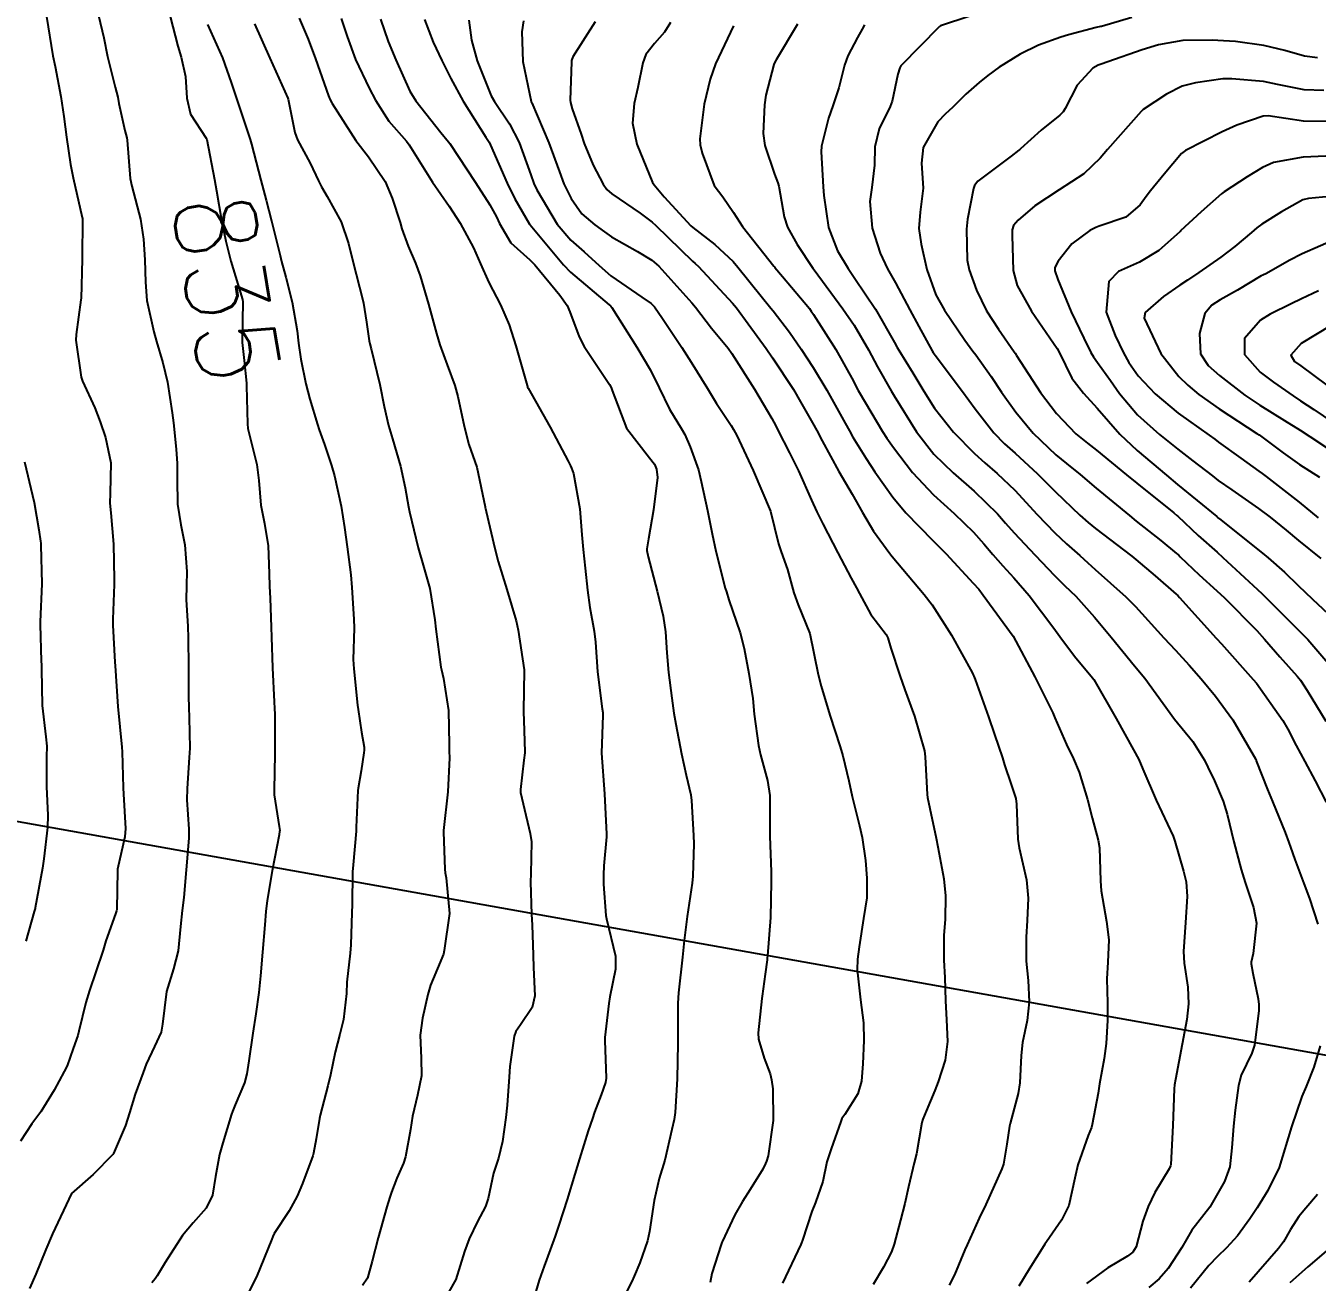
# Model space of a CAD drawing. Header units: metres. Extents: x 307586 to 320046, y 7427249 to 7434250.
# Drawn here: x 318739.1 to 318802.7, y 7429232.6 to 7429294.5 of the extents above; entities that cross this region are included whole.
import ezdxf
from ezdxf.enums import TextEntityAlignment as Align

# ---------------------------------------------------------------- set-up
doc = ezdxf.new("R2010")
doc.units = ezdxf.units.M
doc.header["$MEASUREMENT"] = 0
for name, color, linetype in [('Cotas', 45, 'Continuous'), ('Curvas de Nivel 1m', 11, 'Continuous'), ('Curvas de Nivel 5m', 15, 'Continuous'), ('TEXTO', 45, 'Continuous')]:
    doc.layers.add(name, color=color, linetype=linetype)
doc.styles.add('Style-STANDARD', font='STANDARD.shx')

msp = doc.modelspace()

# ---------------------------------------------------------------- linework, layer by layer
at = {"layer": 'Curvas de Nivel 1m', "flags": 128}
for points, elevation in [([(318740.118, 7429294.923), (318740.44, 7429292.986), (318740.546, 7429292.464), (318740.837, 7429290.982), (318740.982, 7429289.991), (318741.106, 7429288.979), (318741.307, 7429287.632), (318741.435, 7429286.975), (318741.884, 7429285.02), (318741.892, 7429284.97), (318741.878, 7429283.006), (318741.876, 7429282.97), (318741.826, 7429281.028), (318741.822, 7429280.971), (318741.584, 7429279.254), (318741.57, 7429278.973), (318741.836, 7429277.156), (318741.894, 7429276.969), (318742.501, 7429275.641), (318742.773, 7429274.956), (318743.035, 7429274.181), (318743.288, 7429272.948), (318743.264, 7429271.454), (318743.247, 7429270.948), (318743.286, 7429270.472), (318743.428, 7429268.943), (318743.455, 7429267.204), (318743.449, 7429266.943), (318743.394, 7429265.244), (318743.396, 7429264.943), (318743.494, 7429263.122), (318743.503, 7429262.942), (318743.643, 7429260.94), (318743.834, 7429258.938), (318743.846, 7429258.711), (318743.893, 7429256.937), (318743.907, 7429256.62), (318744.011, 7429254.936), (318743.983, 7429254.521), (318743.625, 7429252.939), (318743.617, 7429252.874), (318743.579, 7429250.939), (318743.573, 7429250.889), (318743.521, 7429250.727), (318743.051, 7429249.401), (318742.91, 7429248.946), (318742.559, 7429247.877), (318742.233, 7429246.952), (318742.06, 7429246.361), (318741.723, 7429244.957), (318741.661, 7429244.748), (318741.44, 7429244.103), (318741.137, 7429243.255), (318741.002, 7429242.966), (318740.498, 7429242.058), (318739.847, 7429240.983), (318739.397, 7429240.397), (318738.846, 7429239.537)], 837), ([(318742.68, 7429294.961), (318742.953, 7429293.867), (318743.131, 7429292.954), (318743.511, 7429291.446), (318743.632, 7429290.946), (318743.691, 7429290.636), (318743.987, 7429289.313), (318744.073, 7429288.939), (318744.093, 7429288.827), (318744.241, 7429286.937), (318744.318, 7429286.568), (318744.747, 7429284.932), (318744.897, 7429283.957), (318744.963, 7429282.93), (318744.996, 7429281.83), (318745.063, 7429280.928), (318745.401, 7429279.391), (318745.536, 7429278.923), (318745.847, 7429277.863), (318746.073, 7429276.916), (318746.312, 7429275.407), (318746.374, 7429274.912), (318746.507, 7429273.616), (318746.558, 7429272.909), (318746.553, 7429272.136), (318746.566, 7429270.908), (318746.741, 7429269.893), (318746.936, 7429268.902), (318747.031, 7429267.592), (318747.014, 7429266.9), (318747.006, 7429266.2), (318747.075, 7429264.899), (318747.104, 7429264.315), (318747.112, 7429262.898), (318747.11, 7429261.439), (318747.122, 7429260.898), (318747.14, 7429260.4), (318747.171, 7429258.897), (318747.154, 7429258.435), (318747.04, 7429256.898), (318747.028, 7429256.339), (318747.137, 7429254.897), (318747.13, 7429254.458), (318746.994, 7429252.898), (318746.887, 7429251.546), (318746.805, 7429250.901), (318746.718, 7429250.105), (318746.601, 7429248.904), (318746.369, 7429248.027), (318746.034, 7429246.912), (318745.841, 7429245.298), (318745.774, 7429244.915), (318745.446, 7429244.202), (318745.032, 7429243.329), (318744.877, 7429242.926), (318744.49, 7429241.856), (318744.211, 7429240.932), (318744.011, 7429240.319), (318743.424, 7429238.94), (318743.41, 7429238.913), (318743.382, 7429238.878), (318742.418, 7429237.899), (318741.353, 7429236.96), (318740.415, 7429234.974), (318740.092, 7429234.208), (318739.605, 7429232.985), (318739.296, 7429232.29)], 836), ([(318785.572, 7429294.933), (318784.129, 7429294.459), (318784.082, 7429294.431), (318784.052, 7429294.412), (318782.18, 7429292.488), (318782.123, 7429292.398), (318782.027, 7429292.084), (318781.746, 7429290.754), (318781.647, 7429290.494), (318781.104, 7429289.387), (318780.892, 7429288.501), (318780.879, 7429287.595), (318780.745, 7429286.502), (318780.641, 7429285.815), (318780.768, 7429284.502), (318781.157, 7429283.261), (318781.522, 7429282.494), (318781.903, 7429281.801), (318782.615, 7429280.479), (318783.05, 7429279.647), (318783.716, 7429278.462), (318783.771, 7429278.37), (318783.861, 7429278.237), (318785.202, 7429276.446), (318785.83, 7429275.606), (318786.75, 7429274.426), (318787.273, 7429273.884), (318787.803, 7429273.422), (318788.893, 7429272.399), (318789.78, 7429271.515), (318790.987, 7429270.372), (318791.399, 7429270.005), (318791.756, 7429269.707), (318793.549, 7429268.342), (318793.741, 7429268.183), (318794.684, 7429267.38), (318795.724, 7429266.475), (318795.807, 7429266.402), (318795.89, 7429266.317), (318797.693, 7429264.313), (318797.714, 7429264.29), (318797.951, 7429264.027), (318799.52, 7429262.272), (318799.67, 7429262.084), (318800.971, 7429260.25), (318801.218, 7429259.826), (318801.631, 7429259.019), (318802.052, 7429258.236), (318802.568, 7429257.276), (318803.099, 7429256.225)], 821), ([(318748.049, 7429294.523), (318748.791, 7429292.882), (318749.219, 7429291.674), (318749.468, 7429290.875), (318749.988, 7429289.357), (318750.152, 7429288.868), (318750.221, 7429288.626), (318750.674, 7429286.863), (318750.934, 7429285.869), (318751.195, 7429284.857), (318751.624, 7429283.145), (318751.698, 7429282.852), (318751.901, 7429282.081), (318752.222, 7429280.845), (318752.467, 7429279.439), (318752.533, 7429278.84), (318752.65, 7429278.038), (318752.892, 7429276.834), (318753.077, 7429276.082), (318753.46, 7429274.825), (318753.549, 7429274.562), (318753.803, 7429273.841), (318754.158, 7429272.816), (318754.302, 7429272.298), (318754.628, 7429270.811), (318754.799, 7429269.763), (318754.919, 7429268.808), (318755.095, 7429267.433), (318755.155, 7429266.806), (318755.257, 7429265.244), (318755.259, 7429264.804), (318755.218, 7429263.265), (318755.249, 7429262.804), (318755.433, 7429261.015), (318755.456, 7429260.802), (318755.632, 7429259.676), (318755.767, 7429258.94), (318755.765, 7429258.798), (318755.751, 7429258.668), (318755.608, 7429257.777), (318755.47, 7429256.926), (318755.453, 7429256.801), (318755.373, 7429255.004), (318755.359, 7429254.802), (318755.211, 7429253.149), (318755.189, 7429252.804), (318755.162, 7429251.171), (318755.159, 7429250.804), (318755.109, 7429249.202), (318755.068, 7429248.804), (318754.912, 7429247.375), (318754.884, 7429246.806), (318754.734, 7429245.534), (318754.555, 7429244.809), (318754.334, 7429243.921), (318754.107, 7429242.813), (318753.976, 7429242.263), (318753.597, 7429240.818), (318753.563, 7429240.657), (318753.391, 7429239.656), (318753.264, 7429238.941), (318753.233, 7429238.821), (318752.731, 7429237.457), (318752.458, 7429236.829), (318752.074, 7429236.105), (318751.334, 7429234.994), (318751.259, 7429234.841), (318751.21, 7429234.72), (318750.456, 7429232.853), (318750.068, 7429232.091)], 834), ([(318750.367, 7429294.55), (318751.124, 7429292.859), (318752.004, 7429290.898), (318752.017, 7429290.85), (318752.348, 7429289.206), (318752.486, 7429288.842), (318753.098, 7429287.701), (318753.51, 7429286.827), (318753.658, 7429286.532), (318753.945, 7429286.05), (318754.628, 7429284.813), (318754.986, 7429283.746), (318755.211, 7429282.807), (318755.678, 7429281.01), (318755.723, 7429280.802), (318755.874, 7429279.868), (318756.008, 7429278.941), (318756.037, 7429278.797), (318756.102, 7429278.554), (318756.53, 7429276.79), (318756.748, 7429275.712), (318756.96, 7429274.783), (318757.157, 7429274.13), (318757.553, 7429272.774), (318757.777, 7429271.711), (318757.944, 7429270.768), (318757.993, 7429270.535), (318758.412, 7429268.763), (318758.696, 7429267.793), (318758.986, 7429266.757), (318759.24, 7429265.212), (318759.285, 7429264.754), (318759.54, 7429262.886), (318759.567, 7429262.751), (318759.667, 7429262.324), (318759.914, 7429260.746), (318759.946, 7429259.065), (318759.944, 7429258.745), (318759.952, 7429258.411), (318759.881, 7429256.746), (318759.667, 7429254.842), (318759.664, 7429254.749), (318759.735, 7429252.927), (318759.748, 7429252.747), (318759.793, 7429252.503), (318759.954, 7429250.744), (318759.693, 7429248.935), (318759.656, 7429248.748), (318759.62, 7429248.63), (318759.497, 7429248.359), (318759.019, 7429247.216), (318758.888, 7429246.756), (318758.625, 7429245.595), (318758.508, 7429244.759), (318758.571, 7429243.63), (318758.58, 7429242.759), (318758.38, 7429241.799), (318758.141, 7429240.763), (318758.041, 7429240.119), (318757.796, 7429238.766), (318757.691, 7429238.454), (318757.367, 7429237.711), (318757.097, 7429237.034), (318757.015, 7429236.775), (318756.877, 7429236.306), (318756.45, 7429234.783), (318756.161, 7429233.627), (318755.927, 7429232.791), (318755.673, 7429232.429)], 833), ([(318752.559, 7429294.842), (318753.006, 7429293.799), (318753.369, 7429292.83), (318754.006, 7429291.005), (318754.083, 7429290.819), (318754.184, 7429290.635), (318755.35, 7429288.806), (318755.971, 7429288.006), (318756.794, 7429286.787), (318757.144, 7429285.981), (318757.525, 7429284.776), (318757.617, 7429284.462), (318757.921, 7429283.609), (318758.29, 7429282.766), (318758.519, 7429282.148), (318758.933, 7429280.76), (318759.312, 7429279.312), (318759.484, 7429278.754), (318759.848, 7429277.769), (318760.217, 7429276.746), (318760.373, 7429276.199), (318760.675, 7429274.741), (318760.908, 7429273.843), (318761.303, 7429272.727), (318761.711, 7429270.774), (318761.722, 7429270.721), (318761.73, 7429270.688), (318761.761, 7429270.549), (318762.185, 7429268.716), (318762.36, 7429268.087), (318762.784, 7429266.709), (318763.233, 7429265.169), (318763.337, 7429264.704), (318763.627, 7429262.747), (318763.629, 7429262.7), (318763.605, 7429260.739), (318763.603, 7429260.7), (318763.633, 7429259.756), (318763.667, 7429258.7), (318763.667, 7429258.655), (318763.617, 7429258.305), (318763.446, 7429256.851), (318763.459, 7429256.701), (318763.587, 7429256.148), (318763.929, 7429254.696), (318763.991, 7429254.273), (318763.955, 7429252.696), (318763.94, 7429252.303), (318763.995, 7429250.695), (318764.02, 7429250.193), (318764.071, 7429248.694), (318764.101, 7429248.087), (318764.153, 7429246.693), (318764.035, 7429246.126), (318763.459, 7429245.262), (318763.225, 7429244.932), (318763.141, 7429244.703), (318762.934, 7429243.209), (318762.889, 7429242.705), (318762.802, 7429241.316), (318762.73, 7429240.707), (318762.568, 7429239.531), (318762.367, 7429238.71), (318762.126, 7429237.958), (318761.863, 7429236.715), (318761.739, 7429236.326), (318761.342, 7429235.581), (318760.924, 7429234.726), (318760.697, 7429234.1), (318760.263, 7429232.736), (318759.919, 7429232.126)], 832), ([(318754.628, 7429294.814), (318754.923, 7429293.933), (318755.327, 7429292.807), (318756.012, 7429291.389), (318756.32, 7429290.795), (318756.966, 7429289.758), (318757.845, 7429288.772), (318757.98, 7429288.601), (318759.124, 7429286.758), (318759.941, 7429285.58), (318760.489, 7429284.744), (318761.133, 7429283.525), (318761.484, 7429282.734), (318761.899, 7429281.82), (318762.467, 7429280.721), (318762.9, 7429279.741), (318763.225, 7429278.71), (318763.783, 7429276.752), (318763.798, 7429276.701), (318763.805, 7429276.673), (318763.832, 7429276.625), (318764.914, 7429274.689), (318765.796, 7429273.025), (318765.914, 7429272.798), (318765.965, 7429272.677), (318766.054, 7429272.411), (318766.374, 7429270.671), (318766.48, 7429269.399), (318766.535, 7429268.668), (318766.637, 7429267.758), (318766.744, 7429266.665), (318766.859, 7429265.817), (318767.077, 7429264.659), (318767.143, 7429264.114), (318767.243, 7429262.656), (318767.471, 7429260.828), (318767.502, 7429260.652), (318767.504, 7429260.514), (318767.437, 7429258.653), (318767.593, 7429256.65), (318767.689, 7429254.649), (318767.688, 7429254.532), (318767.557, 7429253.101), (318767.538, 7429252.65), (318767.546, 7429252.2), (318767.652, 7429250.649), (318767.685, 7429250.484), (318768.136, 7429248.644), (318768.123, 7429248.015), (318767.854, 7429246.646), (318767.802, 7429246.314), (318767.603, 7429244.648), (318767.596, 7429244.504), (318767.671, 7429242.648), (318767.642, 7429242.436), (318767.42, 7429241.821), (318767.1, 7429240.962), (318766.991, 7429240.656), (318766.788, 7429240.05), (318766.35, 7429238.665), (318766.124, 7429237.917), (318765.744, 7429236.674), (318765.34, 7429235.409), (318765.159, 7429234.858), (318765.099, 7429234.682), (318764.615, 7429233.392), (318764.367, 7429232.689), (318764.134, 7429231.859)], 831), ([(318758.735, 7429294.763), (318759.147, 7429293.654), (318759.579, 7429292.755), (318760.02, 7429291.868), (318760.627, 7429290.744), (318761.742, 7429288.975), (318761.906, 7429288.731), (318761.981, 7429288.583), (318762.795, 7429286.717), (318763.175, 7429285.941), (318763.902, 7429284.7), (318763.914, 7429284.682), (318763.933, 7429284.661), (318765.563, 7429282.683), (318765.908, 7429282.323), (318767.822, 7429280.713), (318767.883, 7429280.665), (318767.898, 7429280.65), (318767.95, 7429280.582), (318769.183, 7429278.637), (318769.846, 7429277.501), (318770.279, 7429276.626), (318770.782, 7429275.58), (318771.372, 7429274.607), (318771.535, 7429274.329), (318771.804, 7429273.721), (318772.211, 7429272.596), (318772.352, 7429272.027), (318772.651, 7429270.591), (318772.889, 7429269.451), (318773.07, 7429268.587), (318773.528, 7429266.769), (318773.585, 7429266.581), (318773.709, 7429266.197), (318774.257, 7429264.574), (318774.456, 7429263.802), (318774.693, 7429262.57), (318774.882, 7429261.34), (318774.961, 7429260.567), (318775.168, 7429259.024), (318775.273, 7429258.564), (318775.604, 7429257.303), (318775.724, 7429256.558), (318775.727, 7429254.71), (318775.725, 7429254.558), (318775.796, 7429252.797), (318775.797, 7429252.556), (318775.794, 7429252.311), (318775.758, 7429250.556), (318775.606, 7429248.661), (318775.598, 7429248.559), (318775.589, 7429248.472), (318775.491, 7429247.769), (318775.351, 7429246.685), (318775.338, 7429246.561), (318775.153, 7429244.866), (318775.163, 7429244.563), (318775.444, 7429243.633), (318775.736, 7429242.855), (318775.813, 7429242.554), (318775.865, 7429242.114), (318775.883, 7429240.553), (318775.65, 7429238.821), (318775.559, 7429238.557), (318775.506, 7429238.433), (318775.377, 7429238.161), (318774.762, 7429237.166), (318774.38, 7429236.57), (318774.002, 7429235.918), (318773.373, 7429234.58), (318773.36, 7429234.552), (318773.332, 7429234.458), (318772.871, 7429233.031), (318772.788, 7429232.585)], 829), ([(318760.904, 7429294.741), (318761.038, 7429293.745), (318761.328, 7429292.737), (318762.007, 7429291.017), (318762.168, 7429290.728), (318762.915, 7429289.639), (318763.386, 7429288.709), (318763.959, 7429287.125), (318764.112, 7429286.698), (318764.258, 7429286.388), (318765.259, 7429284.687), (318765.925, 7429283.907), (318766.586, 7429283.337), (318767.317, 7429282.659), (318767.906, 7429282.157), (318769.418, 7429281.106), (318769.885, 7429280.793), (318770.047, 7429280.628), (318770.449, 7429280.053), (318771.391, 7429278.615), (318771.852, 7429277.89), (318772.651, 7429276.598), (318773.099, 7429275.86), (318773.815, 7429274.777), (318773.941, 7429274.579), (318774.095, 7429274.293), (318774.897, 7429272.569), (318775.763, 7429270.56), (318776.152, 7429268.959), (318776.29, 7429268.552), (318776.588, 7429267.689), (318776.913, 7429266.542), (318777.118, 7429265.95), (318777.693, 7429264.53), (318778.096, 7429262.526), (318778.244, 7429261.945), (318778.681, 7429260.52), (318779.181, 7429258.961), (318779.315, 7429258.513), (318779.605, 7429257.288), (318779.779, 7429256.507), (318780.141, 7429255.064), (318780.271, 7429254.5), (318780.426, 7429253.362), (318780.5, 7429252.496), (318780.506, 7429251.528), (318780.341, 7429250.498), (318780.122, 7429249.114), (318780.036, 7429248.502), (318780.015, 7429247.982), (318780.183, 7429246.499), (318780.33, 7429245.365), (318780.347, 7429244.497), (318780.296, 7429243.351), (318780.232, 7429242.498), (318780.06, 7429241.863), (318779.408, 7429240.859), (318779.266, 7429240.651), (318779.211, 7429240.512), (318778.736, 7429239.17), (318778.537, 7429238.518), (318778.34, 7429237.548), (318777.977, 7429236.524), (318777.791, 7429236.083), (318777.334, 7429234.67), (318777.287, 7429234.531), (318777.256, 7429234.455), (318776.351, 7429232.544)], 828), ([(318763.6, 7429294.707), (318763.511, 7429294.171), (318763.572, 7429292.707), (318763.971, 7429290.733), (318763.986, 7429290.7), (318764.003, 7429290.669), (318764.845, 7429288.691), (318765.374, 7429287.273), (318765.593, 7429286.684), (318765.946, 7429285.958), (318766.474, 7429285.208), (318767.107, 7429284.662), (318767.583, 7429284.309), (318767.927, 7429284.071), (318769.206, 7429283.351), (318769.916, 7429282.928), (318770.257, 7429282.627), (318771.886, 7429280.826), (318772.062, 7429280.607), (318772.848, 7429279.571), (318773.671, 7429278.583), (318773.859, 7429278.331), (318774.962, 7429276.569), (318775.819, 7429275.12), (318776.014, 7429274.756), (318776.112, 7429274.556), (318776.687, 7429273.432), (318777.129, 7429272.54), (318777.772, 7429271.103), (318778.04, 7429270.527), (318778.34, 7429269.941), (318779.07, 7429268.517), (318779.724, 7429267.267), (318779.993, 7429266.782), (318780.137, 7429266.504), (318780.693, 7429265.481), (318781.443, 7429264.484), (318781.536, 7429264.327), (318781.686, 7429263.823), (318782.116, 7429262.476), (318782.373, 7429261.762), (318782.84, 7429260.468), (318783.329, 7429258.759), (318783.372, 7429258.463), (318783.464, 7429256.602), (318783.483, 7429256.461), (318783.595, 7429255.926), (318783.905, 7429254.457), (318783.992, 7429254.032), (318784.288, 7429252.453), (318784.368, 7429251.625), (318784.351, 7429250.452), (318784.291, 7429249.676), (318784.291, 7429248.452), (318784.345, 7429247.601), (318784.375, 7429246.451), (318784.412, 7429245.507), (318784.468, 7429244.45), (318784.359, 7429243.536), (318784.015, 7429242.454), (318783.846, 7429242.037), (318783.411, 7429241.02), (318783.25, 7429240.617), (318783.208, 7429240.462), (318782.937, 7429238.914), (318782.832, 7429238.466), (318782.55, 7429237.283), (318782.377, 7429236.47), (318782.163, 7429235.653), (318781.845, 7429234.475), (318781.708, 7429234.097), (318781.321, 7429233.328), (318780.804, 7429232.488)], 827), ([(318767.127, 7429294.664), (318766.035, 7429292.926), (318765.966, 7429292.748), (318765.959, 7429292.681), (318765.893, 7429290.792), (318765.91, 7429290.681), (318766, 7429290.378), (318766.439, 7429289.125), (318766.587, 7429288.671), (318767.034, 7429287.597), (318767.514, 7429286.657), (318767.697, 7429286.4), (318767.948, 7429286.179), (318769.347, 7429285.228), (318769.935, 7429284.79), (318770.116, 7429284.628), (318771.916, 7429282.879), (318772.058, 7429282.751), (318772.209, 7429282.606), (318773.886, 7429280.809), (318774.076, 7429280.578), (318774.66, 7429279.788), (318775.537, 7429278.563), (318775.856, 7429278.112), (318776.885, 7429276.544), (318777.235, 7429275.947), (318777.817, 7429274.912), (318778.03, 7429274.528), (318778.303, 7429274.03), (318779.124, 7429272.517), (318779.776, 7429271.401), (318780.285, 7429270.502), (318780.827, 7429269.568), (318781.627, 7429268.482), (318781.678, 7429268.417), (318781.741, 7429268.325), (318783.321, 7429266.464), (318783.715, 7429265.947), (318784.67, 7429264.45), (318785.675, 7429262.613), (318785.734, 7429262.5), (318785.768, 7429262.439), (318785.835, 7429262.273), (318786.479, 7429260.427), (318786.776, 7429259.564), (318787.173, 7429258.417), (318787.281, 7429258.077), (318787.61, 7429257.109), (318787.829, 7429256.408), (318787.869, 7429256.138), (318787.927, 7429254.406), (318787.996, 7429253.978), (318788.353, 7429252.402), (318788.438, 7429251.503), (318788.393, 7429250.401), (318788.333, 7429249.584), (318788.348, 7429248.402), (318788.44, 7429247.454), (318788.493, 7429246.4), (318788.384, 7429245.486), (318788.157, 7429244.403), (318788.089, 7429243.761), (318788.023, 7429242.404), (318787.943, 7429241.887), (318787.555, 7429240.408), (318787.528, 7429240.282), (318787.393, 7429239.396), (318787.218, 7429238.412), (318787.145, 7429238.178), (318786.353, 7429236.425), (318786.028, 7429235.755), (318785.439, 7429234.438), (318785.33, 7429234.181), (318784.81, 7429232.953), (318784.552, 7429232.448)], 826), ([(318773.934, 7429294.464), (318773.053, 7429292.595), (318772.787, 7429291.833), (318772.495, 7429290.603), (318772.279, 7429288.898), (318772.3, 7429288.605), (318772.392, 7429288.189), (318772.993, 7429286.594), (318773.404, 7429286.045), (318773.94, 7429285.266), (318774.376, 7429284.576), (318775.914, 7429282.633), (318775.947, 7429282.593), (318775.969, 7429282.559), (318776.343, 7429282.117), (318777.671, 7429280.533), (318777.763, 7429280.413), (318777.88, 7429280.239), (318778.979, 7429278.519), (318779.847, 7429276.957), (318779.991, 7429276.655), (318780.07, 7429276.507), (318780.433, 7429275.902), (318781.273, 7429274.488), (318781.48, 7429274.155), (318781.805, 7429273.692), (318782.751, 7429272.47), (318783.776, 7429271.364), (318784.794, 7429270.45), (318785.754, 7429269.531), (318786.261, 7429268.946), (318786.697, 7429268.426), (318787.187, 7429267.868), (318787.732, 7429267.275), (318788.488, 7429266.402), (318789.699, 7429264.799), (318790.004, 7429264.385), (318790.725, 7429263.416), (318791.603, 7429262.361), (318791.672, 7429262.267), (318792.767, 7429260.349), (318793.628, 7429258.811), (318793.88, 7429258.337), (318794.089, 7429257.864), (318794.732, 7429256.329), (318795.576, 7429254.55), (318795.661, 7429254.319), (318796.081, 7429252.835), (318796.214, 7429252.31), (318796.266, 7429251.585), (318796.183, 7429250.31), (318796.081, 7429248.884), (318796.109, 7429248.311), (318796.3, 7429247.117), (318796.329, 7429246.307), (318796.252, 7429245.527), (318796.025, 7429244.311), (318795.692, 7429242.573), (318795.646, 7429242.317), (318795.631, 7429242.116), (318795.555, 7429240.318), (318795.461, 7429238.396), (318795.446, 7429238.319), (318795.382, 7429238.184), (318794.677, 7429237.019), (318794.348, 7429236.33), (318794.085, 7429235.599), (318793.751, 7429234.336), (318793.591, 7429234.077), (318793.328, 7429233.874), (318792.363, 7429233.309), (318791.315, 7429232.531)], 824), ([(318777.09, 7429294.544), (318776.035, 7429292.779), (318775.956, 7429292.639), (318775.92, 7429292.561), (318775.533, 7429291.041), (318775.459, 7429290.565), (318775.397, 7429289.158), (318775.476, 7429288.565), (318775.962, 7429287.152), (318776.121, 7429286.723), (318776.16, 7429286.557), (318776.435, 7429285.047), (318776.589, 7429284.55), (318777.071, 7429283.689), (318777.845, 7429282.531), (318777.912, 7429282.441), (318779.323, 7429280.516), (318779.875, 7429279.72), (318780.583, 7429278.503), (318781.021, 7429277.664), (318781.695, 7429276.482), (318781.839, 7429276.237), (318782.94, 7429274.469), (318783.802, 7429273.361), (318784.745, 7429272.45), (318785.779, 7429271.545), (318786.924, 7429270.423), (318787.32, 7429269.978), (318787.754, 7429269.492), (318788.785, 7429268.4), (318789.733, 7429267.388), (318790.238, 7429266.892), (318790.782, 7429266.374), (318791.708, 7429265.346), (318792.518, 7429264.352), (318793.679, 7429262.942), (318794.178, 7429262.335), (318795.643, 7429260.32), (318796.537, 7429259.212), (318797.119, 7429258.298), (318797.288, 7429257.963), (318797.613, 7429257.285), (318798.039, 7429256.286), (318798.241, 7429255.636), (318798.556, 7429254.28), (318798.919, 7429252.916), (318799.122, 7429252.274), (318799.534, 7429251.039), (318799.675, 7429250.268), (318799.508, 7429248.787), (318799.421, 7429248.354), (318799.42, 7429248.271), (318799.498, 7429247.808), (318799.766, 7429246.546), (318799.798, 7429246.265), (318799.786, 7429245.957), (318799.585, 7429244.268), (318799.449, 7429243.873), (318798.93, 7429242.783), (318798.791, 7429242.276), (318798.634, 7429241.059), (318798.548, 7429240.279), (318798.466, 7429239.205), (318798.358, 7429238.28), (318798.106, 7429237.553), (318797.382, 7429236.29), (318796.489, 7429235.159), (318795.995, 7429234.31), (318795.322, 7429233.262), (318794.884, 7429232.758), (318794.384, 7429232.329)], 823), ([(318780.376, 7429294.507), (318780.261, 7429294.297), (318780.047, 7429293.89), (318779.566, 7429292.986), (318779.399, 7429292.516), (318779.125, 7429291.41), (318778.826, 7429290.522), (318778.607, 7429289.913), (318778.268, 7429288.527), (318778.248, 7429288.26), (318778.357, 7429286.526), (318778.384, 7429286.098), (318778.611, 7429284.523), (318779.053, 7429283.388), (318779.574, 7429282.513), (318779.906, 7429282.024), (318780.927, 7429280.5), (318781.867, 7429278.858), (318781.992, 7429278.616), (318782.066, 7429278.487), (318782.758, 7429277.377), (318783.306, 7429276.465), (318783.83, 7429275.625), (318784.76, 7429274.451), (318785.803, 7429273.404), (318786.312, 7429272.946), (318786.915, 7429272.423), (318787.781, 7429271.589), (318788.886, 7429270.399), (318789.754, 7429269.497), (318790.326, 7429268.959), (318790.983, 7429268.371), (318791.383, 7429268.009), (318791.736, 7429267.695), (318793.251, 7429266.345), (318793.716, 7429265.868), (318795.123, 7429264.326), (318795.687, 7429263.724), (318796.355, 7429262.985), (318796.949, 7429262.301), (318797.66, 7429261.448), (318798.514, 7429260.281), (318799.624, 7429258.365), (318799.655, 7429258.302), (318799.668, 7429258.269), (318800.212, 7429256.864), (318800.457, 7429256.257), (318801.086, 7429254.742), (318801.269, 7429254.245), (318801.346, 7429254.019), (318801.565, 7429253.412), (318802.004, 7429252.235), (318802.288, 7429251.486), (318802.697, 7429250.228)], 822), ([(318802.676, 7429292.877), (318802.04, 7429292.971), (318801.064, 7429293.239), (318800.045, 7429293.495), (318798.649, 7429293.682), (318798.047, 7429293.723), (318797.496, 7429293.747), (318796.047, 7429293.733), (318794.858, 7429293.518), (318794.042, 7429293.274), (318792.354, 7429292.683), (318792.035, 7429292.566), (318791.892, 7429292.514), (318791.625, 7429292.374), (318790.858, 7429291.544), (318790.264, 7429290.387), (318790.167, 7429290.222), (318790, 7429290.06), (318789.077, 7429289.314), (318788.068, 7429288.409), (318788.022, 7429288.37), (318787.982, 7429288.34), (318787.601, 7429288.038), (318785.967, 7429286.806), (318785.805, 7429286.601), (318785.754, 7429286.442), (318785.449, 7429284.936), (318785.397, 7429284.445), (318785.442, 7429282.921), (318785.53, 7429282.444), (318785.898, 7429281.445), (318786.396, 7429280.432), (318786.975, 7429279.525), (318787.743, 7429278.412), (318787.792, 7429278.341), (318787.861, 7429278.228), (318789.044, 7429276.398), (318789.828, 7429275.363), (318790.784, 7429274.375), (318791.354, 7429273.912), (318791.805, 7429273.56), (318793.286, 7429272.345), (318793.787, 7429271.942), (318795.615, 7429270.472), (318795.763, 7429270.352), (318795.798, 7429270.319), (318796.806, 7429269.357), (318797.745, 7429268.535), (318798.022, 7429268.287), (318799.727, 7429266.699), (318799.949, 7429266.49), (318800.182, 7429266.263), (318801.701, 7429264.751), (318802.198, 7429264.235), (318803.676, 7429262.516)], 819), ([(318802.983, 7429291.271), (318802.019, 7429291.315), (318800.712, 7429291.573), (318800.025, 7429291.716), (318798.456, 7429291.856), (318798.026, 7429291.841), (318796.676, 7429291.657), (318796.02, 7429291.485), (318795.241, 7429291.101), (318794.101, 7429290.339), (318794.051, 7429290.291), (318794.002, 7429290.236), (318792.337, 7429288.365), (318791.979, 7429287.95), (318791.179, 7429287.17), (318789.963, 7429286.39), (318788.763, 7429285.59), (318787.94, 7429284.891), (318787.725, 7429284.625), (318787.657, 7429284.414), (318787.644, 7429284.128), (318787.705, 7429282.413), (318787.902, 7429281.676), (318788.6, 7429280.403), (318789.865, 7429278.57), (318789.96, 7429278.389), (318790.585, 7429277.117), (318791.166, 7429276.37), (318791.832, 7429275.64), (318792.956, 7429274.349), (318793.805, 7429273.541), (318795.24, 7429272.326), (318795.786, 7429271.871), (318797.721, 7429270.291), (318797.745, 7429270.272), (318797.763, 7429270.255), (318797.92, 7429270.129), (318799.747, 7429268.681), (318799.973, 7429268.494), (318800.252, 7429268.262), (318801.048, 7429267.562), (318801.73, 7429266.905), (318802.433, 7429266.233), (318803.705, 7429265.022)], 818), ([(318803.513, 7429289.742), (318801.998, 7429289.766), (318800.247, 7429290.021), (318800, 7429290.018), (318798.714, 7429289.564), (318797.992, 7429289.243), (318796.178, 7429288.317), (318795.981, 7429288.168), (318795.137, 7429287.163), (318794.458, 7429286.335), (318794.242, 7429286.053), (318793.952, 7429285.639), (318793.249, 7429285.045), (318791.936, 7429284.588), (318791.777, 7429284.53), (318791.478, 7429284.375), (318790.591, 7429283.719), (318789.918, 7429282.87), (318789.754, 7429282.552), (318789.752, 7429282.392), (318789.907, 7429281.968), (318790.549, 7429280.383), (318791.174, 7429279.073), (318791.524, 7429278.373), (318791.648, 7429278.159), (318791.858, 7429277.874), (318792.487, 7429276.991), (318792.938, 7429276.349), (318793.827, 7429275.306), (318794.899, 7429274.329), (318795.806, 7429273.609), (318796.536, 7429273.045), (318797.504, 7429272.294), (318797.79, 7429272.079), (318798.461, 7429271.605), (318799.769, 7429270.691), (318800.354, 7429270.261), (318801.137, 7429269.63), (318801.752, 7429269.123), (318802.845, 7429268.229)], 817), ([(318803.834, 7429288.075), (318801.98, 7429287.988), (318800.52, 7429287.722), (318799.975, 7429287.49), (318799.22, 7429287.028), (318798.092, 7429286.289), (318798.018, 7429286.233), (318797.961, 7429286.187), (318796.957, 7429285.296), (318795.933, 7429284.359), (318795.916, 7429284.337), (318795.9, 7429284.32), (318794.862, 7429283.392), (318793.918, 7429282.829), (318792.893, 7429282.355), (318792.401, 7429281.867), (318792.271, 7429280.364), (318792.717, 7429279.203), (318793.13, 7429278.351), (318793.39, 7429277.876), (318793.852, 7429277.23), (318794.693, 7429276.332), (318795.829, 7429275.394), (318797.346, 7429274.297), (318797.618, 7429274.1), (318797.81, 7429273.958), (318798.905, 7429273.176), (318799.796, 7429272.536), (318799.948, 7429272.422), (318800.155, 7429272.265), (318801.774, 7429271.01), (318802.718, 7429270.23)], 816), ([(318803.721, 7429284.013), (318801.923, 7429283.24), (318801.279, 7429282.896), (318800.164, 7429282.267), (318799.995, 7429282.186), (318799.911, 7429282.142), (318798.742, 7429281.44), (318797.893, 7429280.969), (318797.475, 7429280.71), (318797.131, 7429280.301), (318796.879, 7429279.311), (318796.92, 7429278.304), (318797.291, 7429277.732), (318797.853, 7429277.248), (318799.101, 7429276.277), (318799.835, 7429275.775), (318801.056, 7429275.02), (318801.818, 7429274.549), (318802.301, 7429274.235), (318803.803, 7429273.244)], 814), ([(318802.727, 7429281.412), (318801.894, 7429281.009), (318801.376, 7429280.77), (318800.353, 7429280.265), (318799.88, 7429279.958), (318799.085, 7429279.063), (318799.08, 7429278.278), (318799.854, 7429277.407), (318800.511, 7429276.921), (318801.475, 7429276.246), (318801.839, 7429275.999), (318802.494, 7429275.572), (318803.82, 7429274.665)], 813), ([(318803.373, 7429279.72), (318801.869, 7429278.817), (318801.374, 7429278.247), (318801.548, 7429277.933), (318801.858, 7429277.714), (318803.775, 7429276.289)], 812), ([(318739.049, 7429272.997), (318739.434, 7429271.327), (318739.518, 7429270.992), (318739.749, 7429269.644), (318739.834, 7429269.08), (318739.843, 7429268.988), (318739.851, 7429268.879), (318739.891, 7429266.987), (318739.813, 7429265.108), (318739.807, 7429264.988), (318739.859, 7429263.172), (318739.871, 7429262.987), (318739.876, 7429262.781), (318739.91, 7429260.986), (318740.1, 7429259.455), (318740.134, 7429258.982), (318740.128, 7429258.469), (318740.131, 7429256.982), (318740.193, 7429255.595), (318740.18, 7429254.981), (318740, 7429253.434), (318739.934, 7429252.984), (318739.571, 7429251.036), (318739.561, 7429250.989), (318739.521, 7429250.847), (318739.106, 7429249.395)], 838), ([(318802.813, 7429244.226), (318802.496, 7429243.176), (318802.113, 7429242.233), (318801.916, 7429241.745), (318801.403, 7429240.24), (318800.79, 7429238.249), (318800.23, 7429237.116), (318799.705, 7429236.265), (318799.572, 7429236.055), (318799.355, 7429235.717), (318798.741, 7429234.877), (318798.205, 7429234.281), (318797.751, 7429233.863), (318797.324, 7429233.425), (318796.431, 7429232.303)], 822), ([(318802.679, 7429236.918), (318802.102, 7429236.233), (318801.762, 7429235.831), (318801.347, 7429235.182), (318801.004, 7429234.579), (318800.767, 7429234.248), (318799.316, 7429232.591)], 821)]:
    msp.add_lwpolyline(points, dxfattribs=dict(at, elevation=elevation))
at = {"layer": 'Curvas de Nivel 5m', "flags": 128}
for points, elevation in [([(318746.209, 7429294.918), (318746.583, 7429293.457), (318746.748, 7429292.909), (318746.965, 7429291.96), (318747.031, 7429290.905), (318747.205, 7429290.112), (318747.983, 7429288.929), (318748.004, 7429288.89), (318748.01, 7429288.863), (318748.396, 7429286.886), (318748.49, 7429286.342), (318748.731, 7429284.882), (318748.951, 7429283.851), (318749.198, 7429282.877), (318749.773, 7429280.982), (318749.794, 7429280.871), (318749.758, 7429278.977), (318749.762, 7429278.871), (318749.85, 7429277.987), (318749.961, 7429276.869), (318749.969, 7429276.731), (318750.01, 7429274.868), (318750.041, 7429274.637), (318750.481, 7429272.863), (318750.576, 7429272.063), (318750.666, 7429270.856), (318750.858, 7429269.958), (318751.042, 7429268.851), (318751.076, 7429267.496), (318751.092, 7429266.849), (318751.128, 7429266.269), (318751.183, 7429264.848), (318751.197, 7429264.357), (318751.251, 7429262.846), (318751.322, 7429261.17), (318751.345, 7429260.844), (318751.358, 7429260.562), (318751.368, 7429258.844), (318751.363, 7429258.588), (318751.322, 7429256.844), (318751.335, 7429256.588), (318751.575, 7429255.036), (318751.601, 7429254.84), (318751.6, 7429254.812), (318751.571, 7429254.626), (318751.237, 7429252.845), (318750.982, 7429251.397), (318750.92, 7429250.849), (318750.864, 7429250.198), (318750.759, 7429248.851), (318750.664, 7429247.673), (318750.577, 7429246.853), (318750.424, 7429245.817), (318750.275, 7429244.858), (318750.081, 7429243.502), (318749.985, 7429242.862), (318749.87, 7429242.42), (318749.41, 7429241.328), (318749.271, 7429241.005), (318749.225, 7429240.872), (318748.808, 7429239.456), (318748.638, 7429238.877), (318748.439, 7429237.807), (318748.287, 7429236.881), (318747.99, 7429236.241), (318747.339, 7429235.513), (318746.815, 7429234.898), (318745.969, 7429233.56), (318745.577, 7429232.916), (318745.475, 7429232.753), (318745.308, 7429232.566)], 835), ([(318756.57, 7429294.792), (318756.936, 7429293.681), (318757.315, 7429292.781), (318758.01, 7429291.249), (318758.298, 7429290.767), (318759.537, 7429289.205), (318759.916, 7429288.751), (318759.982, 7429288.659), (318761.244, 7429286.737), (318761.942, 7429285.642), (318762.266, 7429285.055), (318762.417, 7429284.723), (318762.976, 7429283.767), (318763.915, 7429282.934), (318764.164, 7429282.697), (318765.384, 7429281.191), (318765.745, 7429280.681), (318765.88, 7429280.369), (318766.333, 7429279.138), (318766.582, 7429278.669), (318767.835, 7429276.805), (318767.918, 7429276.649), (318767.972, 7429276.508), (318768.672, 7429274.641), (318769.799, 7429273.19), (318770.05, 7429272.881), (318770.155, 7429272.625), (318770.198, 7429272.212), (318769.994, 7429270.627), (318769.749, 7429269.192), (318769.667, 7429268.707), (318769.67, 7429268.631), (318769.738, 7429268.317), (318770.18, 7429266.623), (318770.476, 7429265.394), (318770.587, 7429264.617), (318770.652, 7429263.585), (318770.744, 7429262.614), (318770.904, 7429261.361), (318771.004, 7429260.61), (318771.096, 7429260.067), (318771.37, 7429258.604), (318771.607, 7429257.557), (318771.834, 7429256.598), (318771.871, 7429256.317), (318771.971, 7429254.596), (318771.982, 7429254.182), (318771.939, 7429252.596), (318771.906, 7429252.238), (318771.663, 7429250.599), (318771.647, 7429250.474), (318771.511, 7429249.427), (318771.42, 7429248.601), (318771.236, 7429246.844), (318771.207, 7429246.604), (318771.189, 7429246.323), (318771.195, 7429244.604), (318771.197, 7429244.35), (318771.172, 7429242.604), (318771.067, 7429240.947), (318771.009, 7429240.606), (318770.906, 7429240.115), (318770.553, 7429238.612), (318770.281, 7429237.705), (318770.035, 7429236.62), (318769.802, 7429235.088), (318769.702, 7429234.624), (318769.322, 7429233.554), (318769.053, 7429232.896), (318768.941, 7429232.634), (318768.383, 7429231.553)], 830), ([(318770.834, 7429294.622), (318770.535, 7429294.139), (318770.042, 7429293.584), (318769.623, 7429293.048), (318769.469, 7429292.636), (318769.231, 7429291.422), (318769.044, 7429290.64), (318768.968, 7429289.665), (318769.186, 7429288.638), (318769.955, 7429286.745), (318770.029, 7429286.629), (318770.53, 7429286.041), (318771.835, 7429284.611), (318771.932, 7429284.526), (318773.024, 7429283.693), (318773.916, 7429282.853), (318774.154, 7429282.578), (318775.306, 7429281.152), (318775.777, 7429280.561), (318775.882, 7429280.431), (318776.692, 7429279.369), (318777.263, 7429278.539), (318777.85, 7429277.641), (318778.537, 7429276.523), (318779.434, 7429274.896), (318779.643, 7429274.512), (318779.81, 7429274.212), (318780.459, 7429273.159), (318780.895, 7429272.493), (318781.774, 7429271.243), (318782.415, 7429270.473), (318783.749, 7429269.11), (318784.406, 7429268.453), (318785.729, 7429267.021), (318786.004, 7429266.714), (318786.231, 7429266.432), (318787.693, 7429264.41), (318788.76, 7429262.399), (318789.646, 7429260.623), (318789.756, 7429260.388), (318790.328, 7429259.078), (318790.662, 7429258.374), (318790.949, 7429257.703), (318791.352, 7429256.364), (318791.589, 7429255.46), (318791.885, 7429254.357), (318791.945, 7429253.981), (318792.001, 7429252.356), (318792.036, 7429251.864), (318792.296, 7429250.352), (318792.416, 7429249.448), (318792.355, 7429248.351), (318792.307, 7429247.54), (318792.351, 7429246.351), (318792.343, 7429245.478), (318792.276, 7429244.352), (318792.182, 7429243.616), (318791.955, 7429242.355), (318791.878, 7429241.904), (318791.596, 7429240.358), (318791.55, 7429240.21), (318791.397, 7429239.814), (318790.879, 7429238.368), (318790.732, 7429237.725), (318790.433, 7429236.374), (318790.086, 7429235.645), (318789.336, 7429234.576), (318789.259, 7429234.466), (318789.211, 7429234.391), (318788.486, 7429233.233), (318787.978, 7429232.403)], 825), ([(318793.54, 7429294.869), (318792.054, 7429294.433), (318792.002, 7429294.422), (318791.788, 7429294.373), (318790.427, 7429294.008), (318790.048, 7429293.894), (318788.945, 7429293.5), (318788.039, 7429293.058), (318787.019, 7429292.425), (318786.452, 7429292.008), (318786.021, 7429291.665), (318785.372, 7429291.087), (318784.724, 7429290.453), (318784.35, 7429290.106), (318783.996, 7429289.735), (318783.269, 7429288.471), (318783.196, 7429287.693), (318783.264, 7429286.47), (318783.127, 7429285.291), (318783.066, 7429284.473), (318783.169, 7429283.715), (318783.449, 7429282.467), (318783.894, 7429281.219), (318784.319, 7429280.456), (318785.33, 7429278.984), (318785.722, 7429278.441), (318785.861, 7429278.253), (318786.611, 7429277.189), (318787.127, 7429276.421), (318787.828, 7429275.429), (318788.693, 7429274.401), (318789.802, 7429273.335), (318790.328, 7429272.912), (318790.992, 7429272.372), (318791.783, 7429271.699), (318793.425, 7429270.343), (318793.76, 7429270.072), (318794.964, 7429269.115), (318795.745, 7429268.481), (318795.831, 7429268.406), (318795.925, 7429268.317), (318796.861, 7429267.429), (318797.726, 7429266.643), (318798.099, 7429266.286), (318799.699, 7429264.677), (318800.075, 7429264.264), (318800.817, 7429263.386), (318801.675, 7429262.44), (318801.838, 7429262.238), (318802.164, 7429261.736), (318803.086, 7429260.226)], 820), ([(318803.961, 7429286.117), (318802.244, 7429285.96), (318801.957, 7429285.883), (318800.907, 7429285.301), (318799.939, 7429284.687), (318799.701, 7429284.508), (318799.427, 7429284.275), (318798.609, 7429283.6), (318797.921, 7429283.074), (318796.831, 7429282.306), (318796.281, 7429281.941), (318795.903, 7429281.686), (318795.092, 7429281.131), (318794.192, 7429280.337), (318794.153, 7429280.064), (318794.963, 7429278.329), (318795.852, 7429277.186), (318796.292, 7429276.758), (318796.844, 7429276.305), (318797.833, 7429275.603), (318799.701, 7429274.385), (318799.814, 7429274.314), (318799.878, 7429274.269), (318800.991, 7429273.438), (318801.799, 7429272.866), (318802.783, 7429272.23)], 815), ([(318803.22, 7429234.221), (318802.205, 7429233.351), (318801.316, 7429232.567)], 820)]:
    msp.add_lwpolyline(points, dxfattribs=dict(at, elevation=elevation))
at = {"layer": 'TEXTO'}
msp.add_line((318916.524, 7429223.489), (318669.001, 7429267.735), dxfattribs=at)

# ---------------------------------------------------------------- texts
at = {"layer": 'Cotas', "style": 'Style-STANDARD'}
msp.add_text('835', height=4, rotation=279.34802, dxfattribs=at).set_placement((318748.982, 7429281.541, 835), align=Align.MIDDLE_CENTER)

doc.saveas('drawing.dxf')
